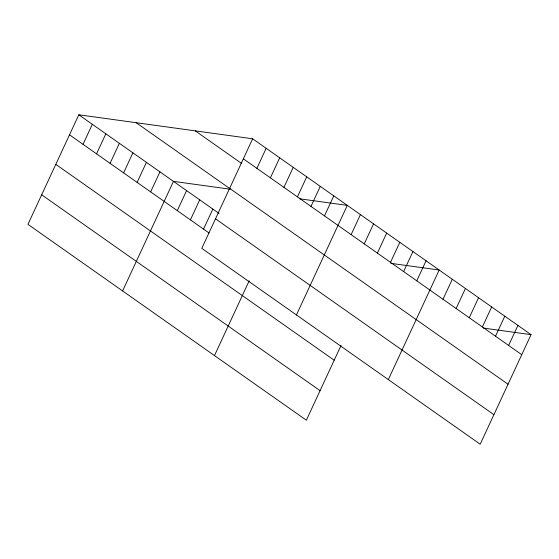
<?xml version="1.0" encoding="UTF-8"?>
<svg xmlns="http://www.w3.org/2000/svg" width="559" height="559" viewBox="0 0 559 559"><rect width="100%" height="100%" fill="white"/><g stroke="black" fill="none" stroke-linecap="round" stroke-linejoin="round"><path stroke-width="0.84" d="M252.647 138.786L201.792 248.35L480.195 444.216L531.05 334.652L252.647 138.786L78.805 114.784L27.95 224.348L306.353 420.214L341.053 345.448M83.032 144.32L92.333 124.294M96.553 153.837L105.854 133.811M110.081 163.347L119.374 143.321M123.602 172.864L132.895 152.838M137.123 182.374L146.416 162.348M150.644 191.891L159.944 171.865M122.603 290.939L173.465 181.375L230.015 189.187M177.294 210.638L186.587 190.612M190.416 219.869L199.71 199.843M203.539 229.106L212.839 209.08M256.874 168.329L266.175 148.303M270.395 177.846L279.696 157.813M283.923 187.356L293.216 167.33M214.481 355.573L249.181 280.814M297.444 196.873L306.737 176.84M310.965 206.383L320.258 186.357M324.486 215.9L333.786 195.867M296.445 314.948L347.307 205.384L299.771 198.815M351.136 234.647L360.429 214.614M364.258 243.878L373.552 223.852M377.381 253.115L386.681 233.082M390.51 262.346L399.804 242.32M403.633 271.576L412.926 251.55M416.755 280.814L426.056 260.787M388.323 379.582L439.178 270.018L390.825 263.338M443.007 299.282L452.301 279.255M456.13 308.512L465.43 288.486M469.253 317.75L478.553 297.716M482.382 326.98L491.675 306.954M495.505 336.218L504.798 316.184M508.627 345.448L517.927 325.422M483.514 328.091L531.05 334.652M243.354 158.819L521.757 354.679M195.28 130.869L241.544 163.41M229.637 188.362L508.04 384.229M136.172 122.707L230.119 188.795M78.805 114.784L219.058 213.454M215.508 218.807L493.904 414.673M69.512 134.81L209.066 232.991M55.795 164.353L334.198 360.22M41.666 194.798L320.062 390.664"/></g></svg>
